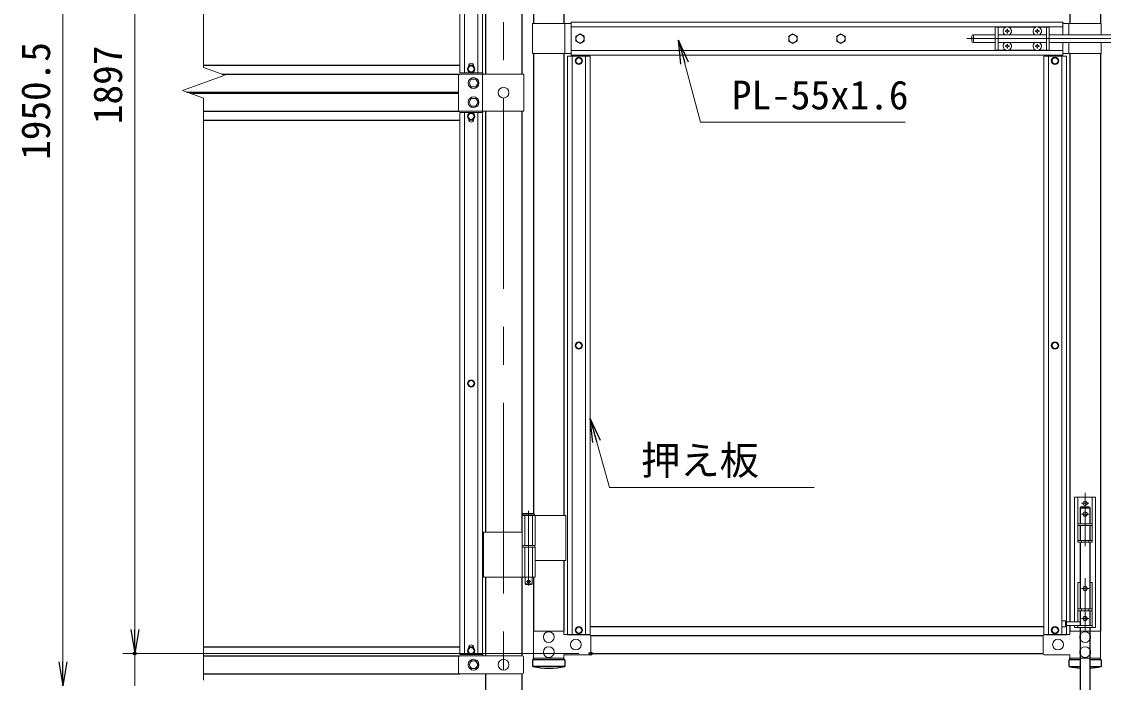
# Model space of a CAD drawing. Units: millimetres, scale not verified. Extents: x -4200 to 4200, y -2970 to 2970.
# Drawn here: x -67 to 1736, y -619 to 483 of the extents above; entities that cross this region are included whole.
import ezdxf
from ezdxf.enums import TextEntityAlignment as Align

# ---------------------------------------------------------------- set-up
doc = ezdxf.new("R2010")
doc.units = ezdxf.units.MM
doc.header["$LTSCALE"] = 10
doc.header["$PDMODE"] = 32
doc.header["$PDSIZE"] = 5
doc.linetypes.add('DASHED', pattern=[7.5, 6, -1.5])
doc.linetypes.add('USER1', pattern=[50.8, 31.75, -6.35, 6.35, -6.35])
for name, color, linetype, lineweight in [('0-0_D-STR1', 1, 'Continuous', 25), ('0-1_D-STR3', 3, 'Continuous', 13), ('0-2_D-BMK', 2, 'USER1', 13), ('0-3_D-STR-DIM', 7, 'Continuous', 13), ('0-9_D-STR-TXT', 7, 'Continuous', 13)]:
    doc.layers.add(name, color=color, linetype=linetype, lineweight=lineweight)
doc.layers.add('0-4_0', color=7, linetype='Continuous')
doc.layers.add('0-5_Defpoints', color=8, linetype='Continuous')
doc.styles.add('ＭＳ ゴシック', font='')
doc.styles.get('ＭＳ ゴシック').set_extended_font_data('MS Gothic')

# ---------------------------------------------------------------- blocks, each defined once
blk = doc.blocks.new('_Open')
at = {"layer": '0-4_0'}
blk.add_line((-10, 1.667), (0, 0), dxfattribs=at)
blk.add_lwpolyline([(-10, -1.667), (0, 0), (-10, 0)], dxfattribs=at)

msp = doc.modelspace()

# ---------------------------------------------------------------- linework, layer by layer
at = {"layer": '0-0_D-STR1'}
for p, q in [((1680.28, 1229.05), (1680.28, 479.36)), ((1731.08, 1229.05), (1731.08, 479.36)), ((836.88, 1105.66), (836.88, 479.36)), ((705.83, 1078.36), (705.83, 395.36)), ((766.33, 1078.36), (766.33, 395.36)), ((786.08, 1077.66), (786.08, 479.36)), ((786.08, 429.36), (786.08, -337.34)), ((836.88, 429.36), (836.88, -340.34)), ((836.88, 429.36), (836.88, -340.34)), ((1680.28, 429.36), (1680.28, -517.93)), ((1731.08, 429.36), (1731.08, -533.13)), ((236.08, 410.36), (663.08, 410.36)), ((678.21, 410.36), (685.95, 410.36)), ((701.08, 397.61), (701.08, 395.36)), ((266.72, 395.36), (663.08, 395.36)), ((208.19, 365.36), (661.08, 365.36)), ((213.68, 363.36), (661.08, 363.36)), ((236.08, 333.36), (662.61, 333.36)), ((701.08, 333.36), (701.08, 331.11)), ((705.83, 333.36), (705.83, -367.64)), ((766.33, 333.36), (766.33, -367.64)), ((236.08, 318.36), (663.08, 318.36)), ((685.95, 318.36), (678.21, 318.36)), ((836.88, -415.34), (836.88, -530.24)), ((836.88, -415.34), (836.88, -533.13)), ((705.83, -442.64), (705.83, -574.14)), ((766.33, -442.64), (766.33, -574.14)), ((786.08, -443.34), (786.08, -533.13)), ((880.58, -525.63), (1636.58, -525.63)), ((881.36, -540.63), (1635.8, -540.63)), ((1680.28, -523.93), (1680.28, -533.13)), ((236.08, -559.14), (663.08, -559.14)), ((236.08, -574.14), (663.43, -574.14)), ((678.21, -559.14), (685.95, -559.14)), ((701.08, -571.89), (701.08, -574.14)), ((881.36, -570.63), (1635.8, -570.63)), ((881.36, -570.63), (1635.8, -570.63)), ((838.08, -581.13), (784.88, -581.13)), ((784.88, -592.13), (784.88, -581.13)), ((838.08, -592.13), (784.88, -592.13)), ((786.08, -581.13), (786.08, -578.13)), ((836.88, -581.13), (836.88, -578.13)), ((838.08, -581.13), (838.08, -592.13)), ((1697.68, -581.13), (1679.08, -581.13)), ((1679.08, -592.13), (1679.08, -581.13)), ((1680.28, -581.13), (1680.28, -578.13)), ((1680.28, -592.13), (1697.68, -592.13)), ((1732.28, -581.13), (1713.68, -581.13)), ((1713.68, -592.13), (1731.08, -592.13)), ((1731.08, -581.13), (1731.08, -578.13)), ((1732.28, -581.13), (1732.28, -592.13)), ((236.08, -604.14), (663.43, -604.14)), ((705.83, -604.14), (705.83, -974.14)), ((766.33, -604.14), (766.33, -974.14))]:
    msp.add_line(p, q, dxfattribs=at)
for centre, start, end in [((811.48, -475.71), 257.13052, 282.86948), ((1705.68, -475.71), 257.13052, 266.15907), ((1705.68, -475.71), 273.84093, 282.86948)]:
    msp.add_arc(centre, 119.43, start, end, dxfattribs=at)
at = {"layer": '0-1_D-STR3'}
for p, q in [((663.08, 1300.61), (663.08, 397.61)), ((671.08, 1300.61), (671.08, 397.61)), ((693.08, 1300.61), (693.08, 397.61)), ((701.08, 1300.61), (701.08, 397.61)), ((784.48, 479.36), (784.48, 429.36)), ((784.48, 479.36), (848.58, 479.36)), ((838.48, 479.36), (838.48, 429.36)), ((1668.58, 481.86), (848.58, 481.86)), ((848.58, 426.86), (848.58, 481.86)), ((1668.58, 473.86), (848.58, 473.86)), ((1555.93, 473.36), (1555.93, 435.36)), ((1573.33, 473.36), (1555.93, 473.36)), ((1560.43, 473.36), (1560.43, 435.36)), ((1575.54, 470.01), (1575.51, 468.71)), ((1576.33, 470.01), (1575.54, 470.01)), ((1576.33, 470.01), (1576.35, 468.71)), ((1623.33, 473.36), (1578.53, 473.36)), ((1625.54, 470.01), (1625.51, 468.71)), ((1626.33, 470.01), (1625.54, 470.01)), ((1626.33, 470.01), (1626.35, 468.71)), ((1645.93, 473.36), (1628.53, 473.36)), ((1641.43, 473.36), (1641.43, 435.36)), ((1645.93, 473.36), (1645.93, 435.36)), ((1668.58, 460.86), (1668.58, 481.86)), ((1732.68, 479.36), (1668.58, 479.36)), ((1678.68, 479.36), (1678.68, 460.86)), ((1732.68, 479.36), (1732.68, 460.86)), ((1516.73, 457.86), (1516.73, 450.86)), ((1531.18, 460.86), (1519.73, 460.86)), ((1519.73, 460.86), (1519.73, 447.86)), ((1531.03, 460.86), (1555.93, 460.86)), ((1560.43, 460.86), (1641.43, 460.86)), ((1572.78, 466.47), (1572.78, 466.86)), ((1574.08, 466.44), (1572.78, 466.47)), ((1575.54, 463.71), (1575.51, 465.01)), ((1576.33, 463.71), (1575.54, 463.71)), ((1576.33, 463.71), (1576.35, 465.01)), ((1577.78, 467.28), (1579.08, 467.26)), ((1579.08, 467.26), (1579.08, 466.86)), ((1624.08, 467.28), (1622.78, 467.26)), ((1622.78, 467.26), (1622.78, 466.86)), ((1625.54, 463.71), (1625.51, 465.01)), ((1626.33, 463.71), (1625.54, 463.71)), ((1626.33, 463.71), (1626.35, 465.01)), ((1627.78, 466.44), (1629.08, 466.47)), ((1629.08, 466.47), (1629.08, 466.86)), ((1645.93, 460.86), (1826.73, 460.86)), ((1668.58, 434.86), (848.58, 434.86)), ((1531.18, 447.86), (1519.73, 447.86)), ((1531.03, 447.86), (1555.93, 447.86)), ((1573.33, 435.36), (1555.93, 435.36)), ((1560.43, 447.86), (1641.43, 447.86)), ((1572.78, 441.47), (1572.78, 441.86)), ((1574.08, 441.44), (1572.78, 441.47)), ((1575.54, 445.01), (1575.51, 443.71)), ((1575.54, 438.71), (1575.51, 440.01)), ((1576.33, 445.01), (1575.54, 445.01)), ((1576.33, 438.71), (1575.54, 438.71)), ((1576.33, 445.01), (1576.35, 443.71)), ((1576.33, 438.71), (1576.35, 440.01)), ((1577.78, 442.28), (1579.08, 442.26)), ((1577.78, 441.44), (1579.08, 441.47)), ((1623.33, 435.36), (1578.53, 435.36)), ((1579.08, 442.26), (1579.08, 441.86)), ((1579.08, 441.47), (1579.08, 441.86)), ((1624.08, 442.28), (1622.78, 442.26)), ((1622.78, 442.26), (1622.78, 441.86)), ((1625.54, 445.01), (1625.51, 443.71)), ((1625.54, 438.71), (1625.51, 440.01)), ((1626.33, 445.01), (1625.54, 445.01)), ((1626.33, 438.71), (1625.54, 438.71)), ((1626.33, 445.01), (1626.35, 443.71)), ((1626.33, 438.71), (1626.35, 440.01)), ((1627.78, 442.28), (1629.08, 442.26)), ((1627.78, 441.44), (1629.08, 441.47)), ((1645.93, 435.36), (1628.53, 435.36)), ((1629.08, 442.26), (1629.08, 441.86)), ((1629.08, 441.47), (1629.08, 441.86)), ((1645.93, 447.86), (1826.73, 447.86)), ((1668.58, 426.86), (1668.58, 447.86)), ((1678.68, 447.86), (1678.68, 429.36)), ((1732.68, 447.86), (1732.68, 429.36)), ((784.48, 429.36), (848.58, 429.36)), ((880.58, 425.11), (842.58, 425.11)), ((842.58, -539.38), (842.58, 425.11)), ((1668.58, 426.86), (848.58, 426.86)), ((850.58, -539.38), (850.58, 425.11)), ((872.58, -539.38), (872.58, 425.11)), ((880.58, -539.38), (880.58, 425.11)), ((1636.58, 425.11), (1674.58, 425.11)), ((1636.58, -539.38), (1636.58, 425.11)), ((1644.58, -539.38), (1644.58, 425.11)), ((1666.58, -539.38), (1666.58, 425.11)), ((1732.68, 429.36), (1668.58, 429.36)), ((1674.58, -539.38), (1674.58, 425.11)), ((701.08, 397.61), (663.08, 397.61)), ((678.08, 409.36), (678.08, 408.66)), ((686.08, 408.66), (686.08, 409.36)), ((661.08, 393.36), (661.08, 335.36)), ((770.03, 395.36), (663.08, 395.36)), ((682.33, 386.86), (678.58, 380.36)), ((678.58, 380.36), (682.33, 373.86)), ((689.83, 386.86), (682.33, 386.86)), ((701.08, 333.36), (701.08, 395.36)), ((770.03, 333.36), (770.03, 395.36)), ((682.33, 373.86), (689.83, 373.86)), ((682.33, 354.86), (678.58, 348.36)), ((678.58, 348.36), (682.33, 341.86)), ((689.83, 354.86), (682.33, 354.86)), ((770.03, 333.36), (663.08, 333.36)), ((701.08, 331.11), (663.08, 331.11)), ((663.08, 331.11), (663.08, -571.89)), ((671.08, 331.11), (671.08, -571.89)), ((682.33, 341.86), (689.83, 341.86)), ((693.08, 331.11), (693.08, -571.89)), ((701.08, 331.11), (701.08, -571.89)), ((678.08, 319.36), (678.08, 320.06)), ((686.08, 320.06), (686.08, 319.36)), ((1688.18, -310.13), (1688.18, -517.93)), ((1688.18, -310.13), (1723.18, -310.13)), ((1693.68, -310.13), (1693.68, -385.13)), ((1693.68, -310.13), (1717.68, -310.13)), ((1705.68, -338.13), (1705.68, -315.13)), ((1705.68, -334.13), (1705.68, -319.13)), ((1717.68, -310.13), (1717.68, -385.13)), ((1723.18, -310.13), (1723.18, -527.13)), ((767.12, -340.34), (767.12, -390.34)), ((840.03, -340.34), (767.12, -340.34)), ((767.92, -338.34), (768.92, -337.34)), ((767.92, -338.34), (767.92, -340.34)), ((767.92, -338.34), (787.92, -338.34)), ((786.92, -337.34), (768.92, -337.34)), ((788.72, -340.34), (788.72, -390.34)), ((840.03, -340.34), (840.03, -415.34)), ((1693.68, -340.83), (1693.68, -343.13)), ((1717.68, -340.83), (1717.68, -343.13)), ((1693.68, -354.13), (1717.68, -354.13)), ((1693.68, -357.33), (1717.68, -357.33)), ((767.12, -368.34), (702.78, -368.34)), ((702.78, -368.34), (702.78, -443.34)), ((788.72, -390.34), (767.12, -390.34)), ((788.72, -393.34), (767.12, -393.34)), ((767.12, -393.34), (767.12, -443.34)), ((767.42, -390.34), (767.42, -393.34)), ((788.42, -393.34), (767.42, -393.34)), ((788.42, -390.34), (788.42, -393.34)), ((788.72, -393.34), (788.72, -443.34)), ((1693.68, -381.93), (1717.68, -381.93)), ((1699.68, -385.13), (1699.68, -381.93)), ((1711.68, -385.13), (1711.68, -381.93)), ((840.03, -415.34), (788.83, -415.34)), ((788.72, -443.34), (702.78, -443.34)), ((783.92, -443.34), (783.92, -454.34)), ((772.92, -455.34), (771.92, -454.34)), ((782.92, -455.34), (772.92, -455.34)), ((782.92, -455.34), (783.92, -454.34)), ((1693.68, -452.13), (1697.68, -452.13)), ((1693.68, -452.13), (1693.68, -517.93)), ((1713.68, -452.13), (1717.68, -452.13)), ((1717.68, -452.13), (1717.68, -527.13)), ((1693.68, -482.83), (1693.68, -485.13)), ((1717.68, -482.83), (1717.68, -485.13)), ((1693.68, -496.13), (1717.68, -496.13)), ((1693.68, -499.33), (1717.68, -499.33)), ((1699.68, -496.13), (1699.68, -499.33)), ((1711.68, -496.13), (1711.68, -499.33)), ((1672.68, -515.93), (1666.68, -515.93)), ((1666.68, -525.93), (1666.68, -515.93)), ((1672.68, -525.93), (1672.68, -515.93)), ((1697.68, -517.93), (1672.68, -517.93)), ((1697.68, -523.93), (1697.68, -517.93)), ((880.58, -539.38), (842.58, -539.38)), ((881.63, -570.63), (881.63, -540.63)), ((1635.53, -570.63), (1635.53, -540.63)), ((1636.58, -539.38), (1674.58, -539.38)), ((1672.68, -525.93), (1666.68, -525.93)), ((1713.68, -523.93), (1672.68, -523.93)), ((1674.58, -538.38), (1674.58, -523.93)), ((1688.18, -523.93), (1688.18, -527.13)), ((1688.18, -527.13), (1723.18, -527.13)), ((1693.68, -523.93), (1717.68, -523.93)), ((1693.68, -523.93), (1693.68, -527.13)), ((661.08, -576.14), (661.08, -602.14)), ((701.08, -571.89), (663.08, -571.89)), ((663.08, -574.14), (767.41, -574.14)), ((678.08, -560.14), (678.08, -560.84)), ((686.08, -560.84), (686.08, -560.14)), ((769.41, -576.14), (769.41, -602.14)), ((663.08, -604.14), (767.41, -604.14))]:
    msp.add_line(p, q, dxfattribs=at)
at = {"layer": '0-1_D-STR3', "linetype": 'DASHED'}
for p, q in [((771.62, -340.34), (771.62, -390.34)), ((784.22, -340.34), (784.22, -390.34)), ((771.62, -393.34), (771.62, -443.34)), ((784.22, -393.34), (784.22, -443.34))]:
    msp.add_line(p, q, dxfattribs=at)
at = {"layer": '0-1_D-STR3', "lineweight": 25}
for p, q in [((1697.68, -327.93), (1697.68, -354.13)), ((1699.68, -325.93), (1711.68, -325.93)), ((1711.68, -325.93), (1713.68, -327.93)), ((1713.68, -327.93), (1713.68, -354.13)), ((1697.68, -357.33), (1697.68, -381.93)), ((1713.68, -357.33), (1713.68, -381.93)), ((1697.68, -385.13), (1697.68, -496.13)), ((1713.68, -385.13), (1713.68, -496.13)), ((1697.68, -499.33), (1697.68, -520.93)), ((1713.68, -499.33), (1713.68, -520.93)), ((1697.68, -520.93), (1697.68, -523.93)), ((1713.68, -520.93), (1713.68, -523.93)), ((1697.68, -527.13), (1697.68, -713.93)), ((1713.68, -527.13), (1713.68, -713.93))]:
    msp.add_line(p, q, dxfattribs=at)
at = {"layer": '0-1_D-STR3'}
for points in [[(863.58, 462.46), (870.6, 458.41), (870.6, 450.31), (863.58, 446.26), (856.57, 450.31), (856.57, 458.41)], [(1218.58, 462.46), (1211.57, 458.41), (1211.57, 450.31), (1218.58, 446.26), (1225.6, 450.31), (1225.6, 458.41)], [(1298.58, 462.46), (1291.57, 458.41), (1291.57, 450.31), (1298.58, 446.26), (1305.6, 450.31), (1305.6, 458.41)], [(855.81, 417.36), (858.69, 422.36), (864.47, 422.36), (867.35, 417.36), (864.47, 412.36), (858.69, 412.36)], [(1661.35, 417.36), (1658.47, 422.36), (1652.69, 422.36), (1649.81, 417.36), (1652.69, 412.36), (1658.47, 412.36)], [(687.85, 403.86), (684.97, 408.86), (679.19, 408.86), (676.31, 403.86), (679.19, 398.86), (684.97, 398.86)], [(687.85, 324.86), (684.97, 329.86), (679.19, 329.86), (676.31, 324.86), (679.19, 319.86), (684.97, 319.86)], [(855.81, -57.14), (858.69, -52.14), (864.47, -52.14), (867.35, -57.14), (864.47, -62.14), (858.69, -62.14)], [(1661.35, -57.14), (1658.47, -52.14), (1652.69, -52.14), (1649.81, -57.14), (1652.69, -62.14), (1658.47, -62.14)], [(687.85, -120.39), (684.97, -115.39), (679.19, -115.39), (676.31, -120.39), (679.19, -125.39), (684.97, -125.39)], [(855.81, -531.63), (858.69, -536.63), (864.47, -536.63), (867.35, -531.63), (864.47, -526.63), (858.69, -526.63)], [(1661.35, -531.63), (1658.47, -536.63), (1652.69, -536.63), (1649.81, -531.63), (1652.69, -526.63), (1658.47, -526.63)], [(687.85, -565.64), (684.97, -560.64), (679.19, -560.64), (676.31, -565.64), (679.19, -570.64), (684.97, -570.64)], [(678.58, -589.14), (682.32, -582.64), (689.84, -582.64), (693.58, -589.14), (689.84, -595.64), (682.32, -595.64)]]:
    msp.add_lwpolyline(points, close=True, dxfattribs=at)
for points in [[(1574.08, 467.28), (1572.78, 467.26), (1572.78, 466.86)], [(1577.78, 466.44), (1579.08, 466.47), (1579.08, 466.86)], [(1624.08, 466.44), (1622.78, 466.47), (1622.78, 466.86)], [(1627.78, 467.28), (1629.08, 467.26), (1629.08, 466.86)], [(1574.08, 442.28), (1572.78, 442.26), (1572.78, 441.86)], [(1624.08, 441.44), (1622.78, 441.47), (1622.78, 441.86)], [(689.83, 373.86), (693.59, 380.36), (689.83, 386.86)], [(689.83, 341.86), (693.59, 348.36), (689.83, 354.86)], [(786.92, -337.34), (787.92, -338.34), (787.92, -340.34)], [(1717.68, -385.13), (1693.68, -385.13), (1717.68, -385.13)], [(771.92, -443.34), (771.92, -454.34), (783.92, -454.34)], [(836.88, -533.13), (786.08, -533.13), (786.08, -578.13), (836.88, -578.13), (836.88, -572.63), (879.63, -572.63)], [(836.88, -533.13), (836.88, -538.63), (879.63, -538.63)], [(1680.28, -533.13), (1731.08, -533.13), (1731.08, -578.13), (1680.28, -578.13), (1680.28, -572.63), (1637.53, -572.63)], [(1680.28, -533.13), (1680.28, -538.63), (1637.53, -538.63)], [(1693.68, -527.13), (1717.68, -527.13), (1693.68, -527.13)], [(1713.68, -533.13), (1731.08, -533.13), (1731.08, -578.13), (1713.68, -578.13)]]:
    msp.add_lwpolyline(points, dxfattribs=at)
at = {"layer": '0-1_D-STR3', "lineweight": 25}
msp.add_lwpolyline([(1699.68, -325.93), (1697.68, -327.93), (1713.68, -327.93)], dxfattribs=at)
at = {"layer": '0-1_D-STR3'}
for centre, radius in [((863.58, 454.36), 7.03), ((1218.58, 454.36), 7.03), ((1298.58, 454.36), 7.03), ((861.58, 417.36), 6.25), ((861.58, 417.36), 5), ((1655.58, 417.36), 6.25), ((1655.58, 417.36), 5), ((682.08, 403.86), 6.25), ((682.08, 403.86), 5), ((686.08, 380.36), 9), ((736.08, 364.36), 9), ((686.08, 348.36), 9), ((682.08, 324.86), 6.25), ((682.08, 324.86), 5), ((861.58, -57.14), 6.25), ((861.58, -57.14), 5), ((1655.58, -57.14), 6.25), ((1655.58, -57.14), 5), ((682.08, -120.39), 6.25), ((682.08, -120.39), 5), ((1705.68, -320.13), 3.5), ((1705.68, -338.13), 3.5), ((777.92, -450.34), 2.5), ((1705.68, -462.13), 3.5), ((1705.68, -512.13), 3.5), ((811.48, -543.13), 9), ((861.58, -531.63), 6.25), ((861.58, -531.63), 5), ((1655.58, -531.63), 6.25), ((1655.58, -531.63), 5), ((1705.68, -543.13), 9), ((856.63, -555.63), 9), ((1660.53, -555.63), 9), ((1660.53, -555.63), 9), ((682.08, -565.64), 6.25), ((682.08, -565.64), 5), ((811.48, -568.13), 9), ((1705.68, -568.13), 9), ((686.08, -589.14), 9), ((686.08, -589.14), 6.5), ((736.08, -589.14), 9)]:
    msp.add_circle(centre, radius, dxfattribs=at)
for centre, radius, start, end in [((1575.93, 466.86), 7, 0, 180), ((1625.93, 466.86), 7, 0, 180), ((1519.73, 457.86), 3, 90, 180), ((1519.73, 450.86), 3, 180, 270), ((1575.93, 466.86), 7, 180, 238.99728), ((1574.03, 468.77), 1.49, 270, 0), ((1574.03, 464.96), 1.49, 0, 90), ((1577.84, 468.77), 1.49, 180, 270), ((1577.84, 464.96), 1.49, 90, 180), ((1575.93, 466.86), 7, 301.00272, 0), ((1625.93, 466.86), 7, 180, 238.99728), ((1624.03, 468.77), 1.49, 270, 0), ((1624.03, 464.96), 1.49, 0, 90), ((1627.84, 468.77), 1.49, 180, 270), ((1627.84, 464.96), 1.49, 90, 180), ((1625.93, 466.86), 7, 301.00272, 0), ((1575.93, 441.86), 7, 121.00272, 180), ((1575.93, 441.86), 7, 180, 0), ((1574.03, 443.77), 1.49, 270, 0), ((1574.03, 439.96), 1.49, 0, 90), ((1577.84, 443.77), 1.49, 180, 270), ((1577.84, 439.96), 1.49, 90, 180), ((1575.93, 441.86), 7, 0, 58.99728), ((1625.93, 441.86), 7, 121.00272, 180), ((1625.93, 441.86), 7, 180, 0), ((1624.03, 443.77), 1.49, 270, 0), ((1624.03, 439.96), 1.49, 0, 90), ((1627.84, 443.77), 1.49, 180, 270), ((1627.84, 439.96), 1.49, 90, 180), ((1625.93, 441.86), 7, 0, 58.99728), ((682.08, 409.36), 4, 0, 180), ((663.08, 393.36), 2, 90, 180), ((663.08, 335.36), 2, 180, 270), ((682.08, 319.36), 4, 180, 0), ((879.63, -540.63), 2, 0, 90), ((1637.53, -540.63), 2, 90, 180), ((1705.68, -543.13), 9, 152.73398, 207.26602), ((1705.68, -543.13), 9, 332.73398, 27.26602), ((682.08, -560.14), 4, 0, 180), ((663.08, -576.14), 2, 90, 180), ((767.41, -576.14), 2, 0, 90), ((879.63, -570.63), 2, 270, 0), ((1637.53, -570.63), 2, 180, 270), ((1705.68, -568.13), 9, 152.73398, 207.26602), ((1705.68, -568.13), 9, 332.73398, 27.26602), ((663.08, -602.14), 2, 180, 270), ((767.41, -602.14), 2, 270, 0)]:
    msp.add_arc(centre, radius, start, end, dxfattribs=at)
at = {"layer": '0-2_D-BMK'}
for p, q in [((736.08, 1371.1), (736.08, -984.72)), ((1508.61, 454.36), (2133.06, 454.36)), ((1705.68, -391.38), (1705.68, -302.74)), ((1699.68, -320.13), (1711.68, -320.13)), ((777.92, -332.42), (777.92, -457.31)), ((1699.68, -338.13), (1711.68, -338.13)), ((781.55, -450.34), (774.3, -450.34)), ((1705.68, -533.38), (1705.68, -444.74)), ((1699.68, -462.13), (1711.68, -462.13)), ((1699.68, -512.13), (1711.68, -512.13))]:
    msp.add_line(p, q, dxfattribs=at)
at = {"layer": '0-3_D-STR-DIM'}
for p, q in [((236.08, 406.51), (236.08, 1398.86)), ((1.39, -584.14), (1.39, 1286.37)), ((121.39, -530.63), (121.39, 1286.37)), ((271.32, 393.69), (236.08, 406.51)), ((200.84, 368.03), (271.32, 393.69)), ((236.08, 355.21), (200.84, 368.03)), ((236.08, -614.9), (236.08, 355.21)), ((121.39, -530.63), (121.39, -490.63)), ((861.36, -570.63), (101.39, -570.63)), ((861.36, -570.63), (101.39, -570.63)), ((121.39, -624.14), (121.39, -570.63))]:
    msp.add_line(p, q, dxfattribs=at)
at = {"layer": '0-5_Defpoints'}
for p in [(121.39, -570.63), (881.36, -570.63)]:
    msp.add_point(p, dxfattribs=at)
at = {"layer": '0-9_D-STR-TXT'}
for points in [[(1405.6, 315.25), (1064.32, 315.25), (1028.43, 450.05)], [(1254.02, -293.71), (912.75, -293.71), (881.07, -180.44)]]:
    msp.add_lwpolyline(points, dxfattribs=at)

# ---------------------------------------------------------------- block references
at = {"layer": '0-3_D-STR-DIM', "xscale": 4, "yscale": 4, "rotation": 270}
for p in [(121.39, -570.63), (121.39, -570.63), (1.39, -624.14)]:
    msp.add_blockref('_Open', p, dxfattribs=at)
at = {"layer": '0-9_D-STR-TXT', "xscale": 4, "yscale": 4}
for p, rotation in [((1027.91, 451.98), 104.91069), ((880.53, -178.51), 105.62459)]:
    msp.add_blockref('_Open', p, dxfattribs=dict(at, rotation=rotation))

# ---------------------------------------------------------------- texts
at = {"layer": '0-3_D-STR-DIM', "style": 'ＭＳ ゴシック'}
for s, p in [('1950.5', (-5.36, 252.36)), ('1897', (114.64, 311.87))]:
    msp.add_text(s, height=48.09, rotation=90, dxfattribs=at).set_placement(p, align=Align.BOTTOM_LEFT)
at = {"layer": '0-9_D-STR-TXT', "style": 'ＭＳ ゴシック'}
for s, p in [('PL-55x1.6', (1116.77, 322)), ('押え板', (965.19, -286.96))]:
    msp.add_text(s, height=48.09, dxfattribs=at).set_placement(p, align=Align.BOTTOM_LEFT)

doc.saveas('drawing.dxf')
